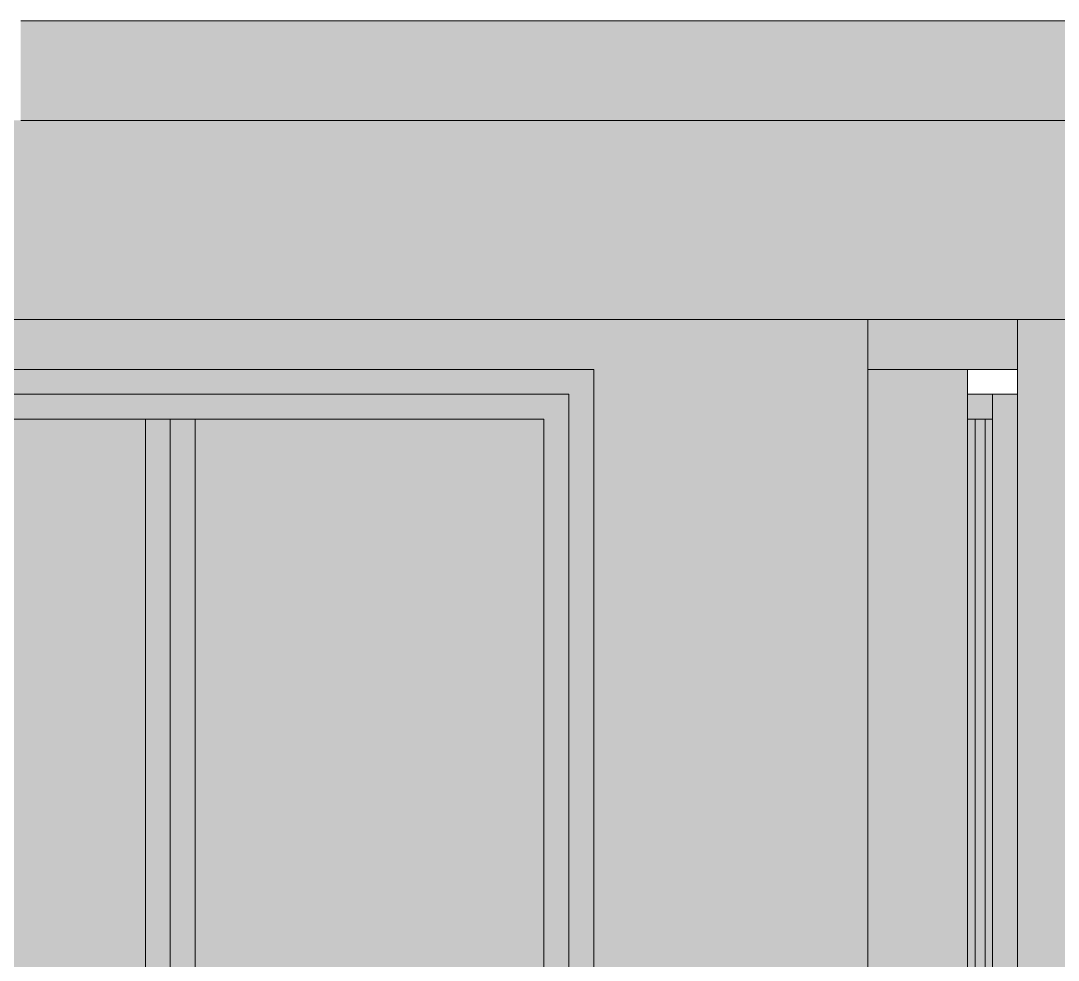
# Model space of a CAD drawing. Header units: centimetres. Extents: x -4381 to 5639, y -3920 to 4826.
# Drawn here: x 22.612 to 24.694, y 37.517 to 39.404 of the extents above; entities that cross this region are included whole.
import ezdxf
from ezdxf.xclip import XClip

# ---------------------------------------------------------------- set-up
doc = ezdxf.new("R2010")
doc.units = ezdxf.units.CM
doc.header["$MEASUREMENT"] = 0
doc.header["$XCLIPFRAME"] = 0
doc.set_wipeout_variables(frame=1)
doc.linetypes.add('Wipeout_Contour', pattern=[100, 0, -100])
for name, color, linetype in [('Dalles', 7, 'Continuous'), ('Drawing & Figure', 7, 'Continuous'), ('Structural - Bearing', 7, 'Continuous')]:
    doc.layers.add(name, color=color, linetype=linetype)
for name, color, linetype, lineweight in [('Dalles_Pen_No__1', 7, 'Continuous', 5), ('Structural - Bearing_Pen_No__1', 7, 'Continuous', 5), ('Structural - Bearing_Pen_No__18', 9, 'Continuous', 5)]:
    doc.layers.add(name, color=color, linetype=linetype, lineweight=lineweight)
for name, color, linetype, lineweight, true_color in [('Structural - Bearing_Pen_No__102', 7, 'Continuous', 5, 0xcccccc), ('Structural - Bearing_Pen_No__103', 7, 'Continuous', 5, 0xffcc99), ('Structural - Bearing_Pen_No__112', 7, 'Continuous', 5, 0xd5aaaa), ('Structural - Bearing_Pen_No__61', 7, 'Continuous', 5, 0x6a6a6a)]:
    doc.layers.add(name, color=color, linetype=linetype, lineweight=lineweight, true_color=true_color)

# ---------------------------------------------------------------- blocks, each defined once
blk = doc.blocks.new('Drawing_8_8', base_point=(-322.5754, 32.2036))
at = {"color": 254, "linetype": 'Wipeout_Contour', "lineweight": 0, "ltscale": 196.512813}
blk.add_wipeout([(22.612, 39.4036), (22.612, 39.2036), (35.5121, 39.2036), (35.5121, 39.4036)], dxfattribs=at).dxf.layer = 'Structural - Bearing'
at = {"color": 254, "linetype": 'Wipeout_Contour', "lineweight": 0, "ltscale": 178.132307}
blk.add_wipeout([(23.762, 38.6536), (23.712, 38.6536), (23.712, 36.7036), (23.762, 36.7036)], dxfattribs=at).dxf.layer = 'Structural - Bearing'
at = {"color": 254, "linetype": 'Wipeout_Contour', "lineweight": 0, "ltscale": 178.384881}
blk.add_wipeout([(24.5621, 35.8036), (24.6121, 35.8036), (24.6121, 38.6036), (24.5621, 38.6036)], dxfattribs=at).dxf.layer = 'Structural - Bearing'
at = {"layer": 'Structural - Bearing_Pen_No__18', "linetype": 'Continuous', "ltscale": 10}
for points in [[(23.762, 38.6536), (23.712, 38.6536), (23.712, 36.7036), (23.762, 36.7036)], [(24.5621, 35.8036), (24.6121, 35.8036), (24.6121, 38.6036), (24.5621, 38.6036)]]:
    blk.add_hatch(color=256, dxfattribs=at).paths.add_polyline_path(points)
at = {"layer": 'Structural - Bearing_Pen_No__61', "linetype": 'Continuous', "ltscale": 10}
blk.add_hatch(color=256, dxfattribs=at).paths.add_polyline_path([(22.612, 39.4036), (22.612, 39.2036), (35.5121, 39.2036), (35.5121, 39.4036)])
at = {"layer": 'Dalles_Pen_No__1', "linetype": 'Continuous', "ltscale": 10}
blk.add_line((35.5121, 39.2036), (22.612, 39.2036), dxfattribs=at)
at = {"layer": 'Structural - Bearing_Pen_No__1', "linetype": 'Continuous', "ltscale": 10}
blk.add_line((22.612, 39.4036), (35.5121, 39.4036), dxfattribs=at)
at = {"color": 254, "linetype": 'Wipeout_Contour', "lineweight": 0, "ltscale": 266.929401}
blk.add_wipeout([(20.762, 38.6536), (20.8121, 38.6536), (23.712, 38.6536), (23.762, 38.6536), (23.762, 38.7036), (20.762, 38.7036)], dxfattribs=at).dxf.layer = 'Structural - Bearing'
at = {"color": 254, "linetype": 'Wipeout_Contour', "lineweight": 0, "ltscale": 183.168584}
blk.add_wipeout([(24.5621, 38.6036), (24.6121, 38.6036), (24.6121, 38.6536), (24.5621, 38.6536)], dxfattribs=at).dxf.layer = 'Structural - Bearing'
at = {"color": 254, "linetype": 'Wipeout_Contour', "lineweight": 0, "ltscale": 177.941013}
blk.add_wipeout([(23.712, 38.6036), (23.662, 38.6036), (23.662, 36.7036), (23.712, 36.7036)], dxfattribs=at).dxf.layer = 'Structural - Bearing'
at = {"layer": 'Structural - Bearing_Pen_No__18', "linetype": 'Continuous', "ltscale": 10}
for points in [[(20.762, 38.6536), (20.8121, 38.6536), (23.712, 38.6536), (23.762, 38.6536), (23.762, 38.7036), (20.762, 38.7036)], [(24.5621, 38.6036), (24.6121, 38.6036), (24.6121, 38.6536), (24.5621, 38.6536)], [(23.712, 38.6036), (23.662, 38.6036), (23.662, 36.7036), (23.712, 36.7036)]]:
    blk.add_hatch(color=256, dxfattribs=at).paths.add_polyline_path(points)
at = {"color": 254, "linetype": 'Wipeout_Contour', "lineweight": 0, "ltscale": 810.844155}
blk.add_wipeout([(24.6121, 35.7036), (26.4121, 35.7036), (26.4121, 36.0236), (26.4321, 36.0236), (26.4321, 36.1236), (26.4336, 36.1313), (26.4444, 36.1421), (26.4521, 36.1436), (27.9721, 36.1436), (27.9797, 36.1421), (27.9905, 36.1313), (27.9921, 36.1236), (27.9921, 36.0236), (28.0121, 36.0236), (28.0121, 35.7036), (29.012, 35.7036), (29.012, 38.8036), (24.6121, 38.8036)], dxfattribs=at).dxf.layer = 'Structural - Bearing'
at = {"color": 254, "linetype": 'Wipeout_Contour', "lineweight": 0, "ltscale": 224.450669}
blk.add_wipeout([(23.712, 38.6536), (22.287, 38.6536), (22.287, 38.6036), (23.662, 38.6036), (23.712, 38.6036)], dxfattribs=at).dxf.layer = 'Structural - Bearing'
at = {"color": 254, "linetype": 'Wipeout_Contour', "lineweight": 0, "ltscale": 178.274641}
blk.add_wipeout([(24.5121, 38.6036), (24.5121, 35.8036), (24.5621, 35.8036), (24.5621, 38.6036)], dxfattribs=at).dxf.layer = 'Structural - Bearing'
at = {"layer": 'Structural - Bearing_Pen_No__102', "linetype": 'Continuous', "ltscale": 10}
blk.add_hatch(color=256, dxfattribs=at).paths.add_polyline_path([(24.6121, 35.7036), (26.4121, 35.7036), (26.4121, 36.0236), (26.4321, 36.0236), (26.4321, 36.1236), (26.4336, 36.1313), (26.4444, 36.1421), (26.4521, 36.1436), (27.9721, 36.1436), (27.9797, 36.1421), (27.9905, 36.1313), (27.9921, 36.1236), (27.9921, 36.0236), (28.0121, 36.0236), (28.0121, 35.7036), (29.012, 35.7036), (29.012, 38.8036), (24.6121, 38.8036)])
at = {"layer": 'Structural - Bearing_Pen_No__18', "linetype": 'Continuous', "ltscale": 10}
for points in [[(23.712, 38.6536), (22.287, 38.6536), (22.287, 38.6036), (23.662, 38.6036), (23.712, 38.6036)], [(24.5121, 38.6036), (24.5121, 35.8036), (24.5621, 35.8036), (24.5621, 38.6036)]]:
    blk.add_hatch(color=256, dxfattribs=at).paths.add_polyline_path(points)
at = {"layer": 'Dalles_Pen_No__1', "linetype": 'Continuous', "ltscale": 10}
blk.add_line((29.012, 38.8036), (24.6121, 38.8036), dxfattribs=at)
at = {"layer": 'Structural - Bearing_Pen_No__1', "linetype": 'Continuous', "ltscale": 10}
for p, q in [((24.6121, 38.8036), (24.6121, 38.7036)), ((24.6121, 38.7036), (24.6121, 38.6536)), ((24.5621, 38.6536), (24.5621, 38.6036)), ((24.6121, 38.6536), (24.5621, 38.6536)), ((24.6121, 38.6536), (24.6121, 38.6036)), ((24.527, 38.6036), (24.527, 35.8036)), ((24.5471, 35.8036), (24.5471, 38.6036)), ((24.5621, 38.6036), (24.5621, 35.8036)), ((24.6121, 38.6036), (24.6121, 35.8036))]:
    blk.add_line(p, q, dxfattribs=at)
at = {"color": 254, "linetype": 'Wipeout_Contour', "lineweight": 0, "ltscale": 176.441975}
blk.add_wipeout([(22.287, 38.6036), (22.287, 36.7036), (23.662, 36.7036), (23.662, 38.6036)], dxfattribs=at).dxf.layer = 'Structural - Bearing'
at = {"layer": 'Structural - Bearing_Pen_No__102', "linetype": 'Continuous', "ltscale": 10}
blk.add_hatch(color=256, dxfattribs=at).paths.add_polyline_path([(22.287, 38.6036), (22.287, 36.7036), (23.662, 36.7036), (23.662, 38.6036)])
at = {"color": 254, "linetype": 'Wipeout_Contour', "lineweight": 0, "ltscale": 350.443339}
blk.add_wipeout([(20.1121, 36.7036), (20.762, 36.7036), (20.762, 38.7036), (23.762, 38.7036), (23.762, 36.7036), (24.312, 36.7036), (24.312, 38.8036), (20.1121, 38.8036)], dxfattribs=at).dxf.layer = 'Structural - Bearing'
at = {"layer": 'Dalles', "linetype": 'Continuous', "lineweight": 0, "ltscale": 10, "true_color": 0x000000}
blk.add_hatch(color=18, dxfattribs=at).paths.add_polyline_path([(22.3121, 38.8036), (35.8121, 38.8036), (35.8121, 39.2036), (22.3121, 39.2036)])
at = {"layer": 'Structural - Bearing_Pen_No__112', "linetype": 'Continuous', "ltscale": 10}
blk.add_hatch(color=256, dxfattribs=at).paths.add_polyline_path([(20.1121, 36.7036), (20.762, 36.7036), (20.762, 38.7036), (23.762, 38.7036), (23.762, 36.7036), (24.312, 36.7036), (24.312, 38.8036), (20.1121, 38.8036)])
at = {"layer": 'Dalles_Pen_No__1', "linetype": 'Continuous', "ltscale": 10}
for p, q in [((24.312, 38.8036), (22.3121, 38.8036)), ((24.6121, 38.8036), (24.312, 38.8036))]:
    blk.add_line(p, q, dxfattribs=at)
at = {"layer": 'Structural - Bearing_Pen_No__1', "linetype": 'Continuous', "ltscale": 10}
for p, q in [((23.762, 38.7036), (20.762, 38.7036)), ((23.762, 36.4373), (23.762, 38.7036)), ((22.287, 38.6536), (23.712, 38.6536)), ((23.712, 38.6536), (23.712, 36.4498)), ((22.287, 38.6036), (23.662, 38.6036)), ((22.8621, 36.1436), (22.8621, 38.6036)), ((22.9121, 36.1436), (22.9121, 38.6036)), ((22.9621, 38.6036), (22.9621, 36.1436)), ((23.662, 38.6036), (23.662, 36.4526))]:
    blk.add_line(p, q, dxfattribs=at)
at = {"color": 254, "linetype": 'Wipeout_Contour', "lineweight": 0, "ltscale": 223.916658}
blk.add_wipeout([(24.312, 38.7036), (24.312, 35.7036), (24.5121, 35.7036), (24.5121, 38.6536), (24.5121, 38.7036)], dxfattribs=at).dxf.layer = 'Structural - Bearing'
at = {"layer": 'Structural - Bearing', "linetype": 'Continuous', "lineweight": 0, "ltscale": 10, "true_color": 0x000000}
blk.add_hatch(color=18, dxfattribs=at).paths.add_polyline_path([(24.6121, 38.8036), (24.312, 38.8036), (24.312, 38.7036), (24.6121, 38.7036)])
at = {"layer": 'Structural - Bearing_Pen_No__103', "linetype": 'Continuous', "ltscale": 10}
blk.add_hatch(color=256, dxfattribs=at).paths.add_polyline_path([(24.5121, 38.6036), (24.5621, 38.6036), (24.5621, 38.6536), (24.5121, 38.6536)])
at = {"layer": 'Structural - Bearing_Pen_No__112', "linetype": 'Continuous', "ltscale": 10}
blk.add_hatch(color=256, dxfattribs=at).paths.add_polyline_path([(24.312, 38.7036), (24.312, 35.7036), (24.5121, 35.7036), (24.5121, 38.6536), (24.5121, 38.7036)])
at = {"layer": 'Structural - Bearing_Pen_No__1', "linetype": 'Continuous', "ltscale": 10}
for p, q in [((24.312, 38.8036), (24.312, 38.7036)), ((24.312, 38.7036), (24.312, 35.7036)), ((24.5621, 38.6536), (24.5121, 38.6536)), ((24.5121, 38.6036), (24.5121, 35.8036)), ((24.5621, 38.6036), (24.5121, 38.6036))]:
    blk.add_line(p, q, dxfattribs=at)
at = {"layer": 'Structural - Bearing_Pen_No__1', "linetype": 'Continuous', "ltscale": 10, "flags": 128}
for points in [[(24.6121, 38.7036), (24.5121, 38.7036), (24.312, 38.7036)], [(24.5121, 38.7036), (24.5121, 38.6536), (24.5121, 38.6036)]]:
    blk.add_lwpolyline(points, dxfattribs=at)

msp = doc.modelspace()

# ---------------------------------------------------------------- block references
at = {"layer": 'Drawing & Figure', "color": 151, "linetype": 'Continuous', "lineweight": 5, "ltscale": 10, "true_color": 0x80c2ff}
ref = msp.add_blockref('Drawing_8_8', (-322.57542, 32.20361), dxfattribs=at)
XClip(ref).set_block_clipping_path([(1, 23.6253966175), (50.7463984619, 45.1170657245)])

doc.saveas('drawing.dxf')
